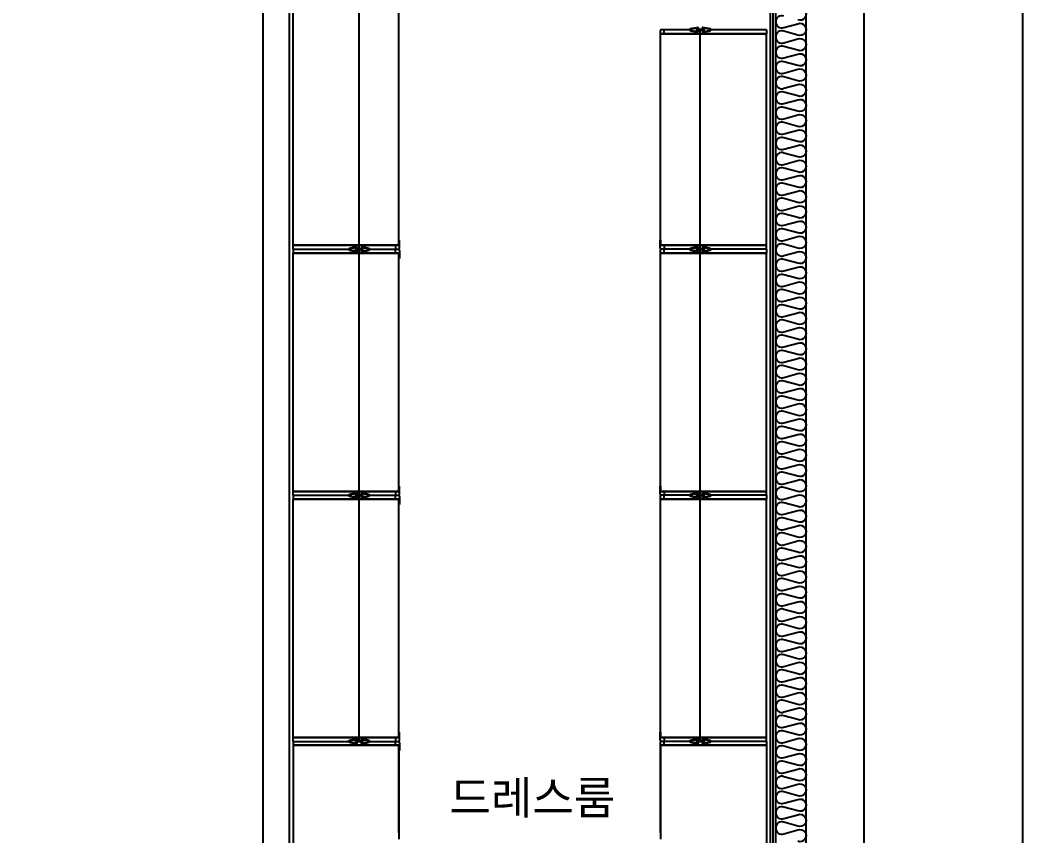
# Model space of a CAD drawing. Header units: millimetres. Extents: x -33000 to 294000, y 0 to 42408.
# Drawn here: x 242784 to 246576, y 13112 to 16196 of the extents above; entities that cross this region are included whole.
import ezdxf
from ezdxf.enums import TextEntityAlignment as Align

# ---------------------------------------------------------------- set-up
doc = ezdxf.new("R2010")
doc.units = ezdxf.units.MM
doc.header["$LTSCALE"] = 50
doc.layers.add('arch', color=8, linetype='Continuous')
doc.layers.add('실명', color=9, linetype='Continuous')
doc.styles.add('FORTELINE', font='malgun.ttf')

msp = doc.modelspace()

# ---------------------------------------------------------------- linework, layer by layer
at = {"layer": 'arch', "ltscale": 25}
for p, q in [((245976.2, 12254.6), (245976.2, 21124.6)), ((245756.2, 12474.6), (245756.2, 20904.6)), ((245641.2, 12589.6), (245641.2, 20789.6)), ((245621.2, 12609.6), (245621.2, 20769.6)), ((245631.2, 12599.6), (245631.2, 20779.6)), ((243701.2, 16404.6), (243701.2, 12609.6)), ((243801.2, 16404.6), (243801.2, 12609.6)), ((243816.2, 15344.6), (243816.2, 16244.6)), ((244066.2, 13468.9), (244066.2, 16260.4)), ((244216.2, 15344.6), (244216.2, 16244.6)), ((245219.2, 16159.6), (245208.2, 16159.6)), ((245219.2, 16144.6), (245219.2, 16159.6)), ((245356.2, 13468.9), (245356.2, 16160.4)), ((245606.2, 16159.6), (245606.2, 16144.6)), ((245204.2, 16155.6), (245204.2, 16124.9)), ((245204.2, 16124.9), (245206.2, 16124.6)), ((245206.2, 15344.6), (245206.2, 16144.6)), ((245206.2, 16144.6), (245606.2, 16144.6)), ((245206.2, 16124.6), (245206.2, 16144.6)), ((245206.2, 16144.6), (245219.2, 16144.6)), ((245606.2, 15344.6), (245606.2, 16144.6)), ((244218.2, 15364.3), (244216.2, 15364.6)), ((244216.2, 15364.6), (244216.2, 15344.6)), ((244218.2, 15333.6), (244218.2, 15364.3)), ((245204.2, 15364.3), (245206.2, 15364.6)), ((245204.2, 15333.6), (245204.2, 15364.3)), ((245206.2, 15364.6), (245206.2, 15344.6)), ((244216.2, 15344.6), (243816.2, 15344.6)), ((243816.2, 15329.6), (243816.2, 15344.6)), ((243816.2, 15329.6), (243816.2, 15314.6)), ((244216.2, 15344.6), (244203.2, 15344.6)), ((244203.2, 15344.6), (244203.2, 15329.6)), ((244203.2, 15329.6), (244214.2, 15329.6)), ((244203.2, 15314.6), (244203.2, 15329.6)), ((244218.2, 15325.6), (244218.2, 15294.9)), ((245204.2, 15325.6), (245204.2, 15294.9)), ((245206.2, 15344.6), (245606.2, 15344.6)), ((245206.2, 15344.6), (245219.2, 15344.6)), ((245219.2, 15329.6), (245208.2, 15329.6)), ((245219.2, 15344.6), (245219.2, 15329.6)), ((245219.2, 15314.6), (245219.2, 15329.6)), ((245606.2, 15329.6), (245606.2, 15344.6)), ((245606.2, 15329.6), (245606.2, 15314.6)), ((243816.2, 14414.6), (243816.2, 15314.6)), ((244216.2, 15314.6), (243816.2, 15314.6)), ((244216.2, 15314.6), (244203.2, 15314.6)), ((244216.2, 14414.6), (244216.2, 15314.6)), ((244216.2, 15294.6), (244216.2, 15314.6)), ((244218.2, 15294.9), (244216.2, 15294.6)), ((245204.2, 15294.9), (245206.2, 15294.6)), ((245206.2, 14414.6), (245206.2, 15314.6)), ((245206.2, 15314.6), (245606.2, 15314.6)), ((245206.2, 15294.6), (245206.2, 15314.6)), ((245206.2, 15314.6), (245219.2, 15314.6)), ((245606.2, 14414.6), (245606.2, 15314.6)), ((244216.2, 14414.6), (243816.2, 14414.6)), ((243816.2, 14399.6), (243816.2, 14414.6)), ((244216.2, 14414.6), (244203.2, 14414.6)), ((244203.2, 14414.6), (244203.2, 14399.6)), ((244218.2, 14434.3), (244216.2, 14434.6)), ((244216.2, 14434.6), (244216.2, 14414.6)), ((244218.2, 14403.6), (244218.2, 14434.3)), ((245204.2, 14434.3), (245206.2, 14434.6)), ((245204.2, 14403.6), (245204.2, 14434.3)), ((245206.2, 14434.6), (245206.2, 14414.6)), ((245206.2, 14414.6), (245606.2, 14414.6)), ((245206.2, 14414.6), (245219.2, 14414.6)), ((245219.2, 14414.6), (245219.2, 14399.6)), ((245606.2, 14399.6), (245606.2, 14414.6)), ((243816.2, 14399.6), (243816.2, 14384.6)), ((243816.2, 13484.6), (243816.2, 14384.6)), ((244216.2, 14384.6), (243816.2, 14384.6)), ((244203.2, 14399.6), (244214.2, 14399.6)), ((244203.2, 14384.6), (244203.2, 14399.6)), ((244216.2, 14384.6), (244203.2, 14384.6)), ((244216.2, 13484.6), (244216.2, 14384.6)), ((244216.2, 14364.6), (244216.2, 14384.6)), ((244218.2, 14395.6), (244218.2, 14364.9)), ((245204.2, 14395.6), (245204.2, 14364.9)), ((245206.2, 13484.6), (245206.2, 14384.6)), ((245206.2, 14384.6), (245606.2, 14384.6)), ((245206.2, 14364.6), (245206.2, 14384.6)), ((245206.2, 14384.6), (245219.2, 14384.6)), ((245219.2, 14399.6), (245208.2, 14399.6)), ((245219.2, 14384.6), (245219.2, 14399.6)), ((245606.2, 14399.6), (245606.2, 14384.6)), ((245606.2, 13484.6), (245606.2, 14384.6)), ((244218.2, 14364.9), (244216.2, 14364.6)), ((245204.2, 14364.9), (245206.2, 14364.6)), ((244218.2, 13504.3), (244216.2, 13504.6)), ((244216.2, 13504.6), (244216.2, 13484.6)), ((244218.2, 13473.6), (244218.2, 13504.3)), ((245204.2, 13504.3), (245206.2, 13504.6)), ((245204.2, 13473.6), (245204.2, 13504.3)), ((245206.2, 13504.6), (245206.2, 13484.6)), ((244216.2, 13484.6), (243816.2, 13484.6)), ((243816.2, 13469.6), (243816.2, 13484.6)), ((243816.2, 13469.6), (243816.2, 13454.6)), ((244216.2, 13484.6), (244203.2, 13484.6)), ((244203.2, 13484.6), (244203.2, 13469.6)), ((244203.2, 13469.6), (244214.2, 13469.6)), ((244203.2, 13454.6), (244203.2, 13469.6)), ((244218.2, 13465.6), (244218.2, 13434.9)), ((245204.2, 13465.6), (245204.2, 13434.9)), ((245206.2, 13484.6), (245606.2, 13484.6)), ((245206.2, 13484.6), (245219.2, 13484.6)), ((245219.2, 13469.6), (245208.2, 13469.6)), ((245219.2, 13484.6), (245219.2, 13469.6)), ((245219.2, 13454.6), (245219.2, 13469.6)), ((245606.2, 13469.6), (245606.2, 13484.6)), ((245606.2, 13469.6), (245606.2, 13454.6)), ((243816.2, 13454.6), (243816.2, 12619.6)), ((244216.2, 13454.6), (243816.2, 13454.6)), ((244216.2, 13454.6), (244203.2, 13454.6)), ((244216.2, 13124.6), (244216.2, 13454.6)), ((244216.2, 13454.6), (244216.2, 13099.6)), ((244218.2, 13434.9), (244216.2, 13434.6)), ((245204.2, 13434.9), (245206.2, 13434.6)), ((245206.2, 13454.6), (245606.2, 13454.6)), ((245206.2, 13124.6), (245206.2, 13454.6)), ((245206.2, 13454.6), (245219.2, 13454.6)), ((245206.2, 13454.6), (245206.2, 13099.6)), ((245606.2, 13454.6), (245606.2, 12619.6))]:
    msp.add_line(p, q, dxfattribs=at)
at = {"layer": 'arch'}
msp.add_lwpolyline([(215606.2, 9214.6), (246576.2, 9214.6), (246576.2, 25474.6), (215606.2, 25474.6)], close=True, dxfattribs=at)
at = {"layer": 'arch', "ltscale": 25}
for points in [[(245725, 16239.9, -1.449198), (245725, 16196.8)], [(245672.4, 16211.1, 0.524856), (245641.2, 16189.6, 0.524856), (245672.4, 16168.1), (245725, 16182.4, -1.449198), (245725, 16139.3), (245672.4, 16153.6, 0.524856), (245641.2, 16132.1, 0.524856), (245672.4, 16110.6), (245725, 16124.9, -1.449198), (245725, 16081.8), (245672.4, 16096.1, 0.524856), (245641.2, 16074.6, 0.524856), (245672.4, 16053.1), (245725, 16067.4, -1.449198), (245725, 16024.3), (245672.4, 16038.6, 0.524856), (245641.2, 16017.1, 0.524856), (245672.4, 15995.6), (245725, 16009.9, -1.449198), (245725, 15966.8), (245672.4, 15981.1, 0.524856), (245641.2, 15959.6, 0.524856), (245672.4, 15938.1), (245725, 15952.4, -1.449198), (245725, 15909.3), (245672.4, 15923.6, 0.524856), (245641.2, 15902.1, 0.524856), (245672.4, 15880.6), (245725, 15894.9, -1.449198), (245725, 15851.8), (245672.4, 15866.1, 0.524856), (245641.2, 15844.6, 0.524856), (245672.4, 15823.1), (245725, 15837.4, -1.449198), (245725, 15794.3), (245672.4, 15808.6, 0.524856), (245641.2, 15787.1, 0.524856), (245672.4, 15765.6), (245725, 15779.9, -1.449198), (245725, 15736.8), (245672.4, 15751.1, 0.524856), (245641.2, 15729.6, 0.524856), (245672.4, 15708.1), (245725, 15722.4, -1.449198), (245725, 15679.3), (245672.4, 15693.6, 0.524856), (245641.2, 15672.1, 0.524856), (245672.4, 15650.6), (245725, 15664.9, -1.449198), (245725, 15621.8), (245672.4, 15636.1, 0.524856), (245641.2, 15614.6, 0.524856), (245672.4, 15593.1), (245725, 15607.4, -1.449198), (245725, 15564.3), (245672.4, 15578.6, 0.524856), (245641.2, 15557.1, 0.524856), (245672.4, 15535.6), (245725, 15549.9, -1.449198), (245725, 15506.8), (245672.4, 15521.1, 0.524856), (245641.2, 15499.6, 0.524856), (245672.4, 15478.1), (245725, 15492.4, -1.449198), (245725, 15449.3), (245672.4, 15463.6, 0.524856), (245641.2, 15442.1, 0.524856), (245672.4, 15420.6), (245725, 15434.9, -1.449198), (245725, 15391.8), (245672.4, 15406.1, 0.524856), (245641.2, 15384.6, 0.524856), (245672.4, 15363.1), (245725, 15377.4, -1.449198), (245725, 15334.3), (245672.4, 15348.6, 0.524856), (245641.2, 15327.1, 0.524856), (245672.4, 15305.6), (245725, 15319.9, -1.449198), (245725, 15276.8), (245672.4, 15291.1, 0.524856), (245641.2, 15269.6, 0.524856), (245672.4, 15248.1), (245725, 15262.4, -1.449198), (245725, 15219.3), (245672.4, 15233.6, 0.524856), (245641.2, 15212.1, 0.524856), (245672.4, 15190.6), (245725, 15204.9, -1.449198), (245725, 15161.8), (245672.4, 15176.1, 0.524856), (245641.2, 15154.6, 0.524856), (245672.4, 15133.1), (245725, 15147.4, -1.449198), (245725, 15104.3), (245672.4, 15118.6, 0.524856), (245641.2, 15097.1, 0.524856), (245672.4, 15075.6), (245725, 15089.9, -1.449198), (245725, 15046.8), (245672.4, 15061.1, 0.524856), (245641.2, 15039.6, 0.524856), (245672.4, 15018.1), (245725, 15032.4, -1.449198), (245725, 14989.3), (245672.4, 15003.6, 0.524856), (245641.2, 14982.1, 0.524856), (245672.4, 14960.6), (245725, 14974.9, -1.449198), (245725, 14931.8), (245672.4, 14946.1, 0.524856), (245641.2, 14924.6, 0.524856), (245672.4, 14903.1), (245725, 14917.4, -1.449198), (245725, 14874.3), (245672.4, 14888.6, 0.524856), (245641.2, 14867.1, 0.524856), (245672.4, 14845.6), (245725, 14859.9, -1.449198), (245725, 14816.8), (245672.4, 14831.1, 0.524856), (245641.2, 14809.6, 0.524856), (245672.4, 14788.1), (245725, 14802.4, -1.449198), (245725, 14759.3), (245672.4, 14773.6, 0.524856), (245641.2, 14752.1, 0.524856), (245672.4, 14730.6), (245725, 14744.9, -1.449198), (245725, 14701.8), (245672.4, 14716.1, 0.524856), (245641.2, 14694.6, 0.524856), (245672.4, 14673.1), (245725, 14687.4, -1.449198), (245725, 14644.3), (245672.4, 14658.6, 0.524856), (245641.2, 14637.1, 0.524856), (245672.4, 14615.6), (245725, 14629.9, -1.449198), (245725, 14586.8), (245672.4, 14601.1, 0.524856), (245641.2, 14579.6, 0.524856), (245672.4, 14558.1), (245725, 14572.4, -1.449198), (245725, 14529.3), (245672.4, 14543.6, 0.524856), (245641.2, 14522.1, 0.524856), (245672.4, 14500.6), (245725, 14514.9, -1.449198), (245725, 14471.8), (245672.4, 14486.1, 0.524856), (245641.2, 14464.6, 0.524856), (245672.4, 14443.1), (245725, 14457.4, -1.449198), (245725, 14414.3), (245672.4, 14428.6, 0.524856), (245641.2, 14407.1, 0.524856), (245672.4, 14385.6), (245725, 14399.9, -1.449198), (245725, 14356.8), (245672.4, 14371.1, 0.524856), (245641.2, 14349.6, 0.524856), (245672.4, 14328.1), (245725, 14342.4, -1.449198), (245725, 14299.3), (245672.4, 14313.6, 0.524856), (245641.2, 14292.1, 0.524856), (245672.4, 14270.6), (245725, 14284.9, -1.449198), (245725, 14241.8), (245672.4, 14256.1, 0.524856), (245641.2, 14234.6, 0.524856), (245672.4, 14213.1), (245725, 14227.4, -1.449198), (245725, 14184.3), (245672.4, 14198.6, 0.524856), (245641.2, 14177.1, 0.524856), (245672.4, 14155.6), (245725, 14169.9, -1.449198), (245725, 14126.8), (245672.4, 14141.1, 0.524856), (245641.2, 14119.6, 0.524856), (245672.4, 14098.1), (245725, 14112.4, -1.449198), (245725, 14069.3), (245672.4, 14083.6, 0.524856), (245641.2, 14062.1, 0.524856), (245672.4, 14040.6), (245725, 14054.9, -1.449198), (245725, 14011.8), (245672.4, 14026.1, 0.524856), (245641.2, 14004.6, 0.524856), (245672.4, 13983.1), (245725, 13997.4, -1.449198), (245725, 13954.3), (245672.4, 13968.6, 0.524856), (245641.2, 13947.1, 0.524856), (245672.4, 13925.6), (245725, 13939.9, -1.449198), (245725, 13896.8), (245672.4, 13911.1, 0.524856), (245641.2, 13889.6, 0.524856), (245672.4, 13868.1), (245725, 13882.4, -1.449198), (245725, 13839.3), (245672.4, 13853.6, 0.524856), (245641.2, 13832.1, 0.524856), (245672.4, 13810.6), (245725, 13824.9, -1.449198), (245725, 13781.8), (245672.4, 13796.1, 0.524856), (245641.2, 13774.6, 0.524856), (245672.4, 13753.1), (245725, 13767.4, -1.449198), (245725, 13724.3), (245672.4, 13738.6, 0.524856), (245641.2, 13717.1, 0.524856), (245672.4, 13695.6), (245725, 13709.9, -1.449198), (245725, 13666.8), (245672.4, 13681.1, 0.524856), (245641.2, 13659.6, 0.524856), (245672.4, 13638.1), (245725, 13652.4, -1.449198), (245725, 13609.3), (245672.4, 13623.6, 0.524856), (245641.2, 13602.1, 0.524856), (245672.4, 13580.6), (245725, 13594.9, -1.449198), (245725, 13551.8), (245672.4, 13566.1, 0.524856), (245641.2, 13544.6, 0.524856), (245672.4, 13523.1), (245725, 13537.4, -1.449198), (245725, 13494.3), (245672.4, 13508.6, 0.524856), (245641.2, 13487.1, 0.524856), (245672.4, 13465.6), (245725, 13479.9, -1.449198), (245725, 13436.8), (245672.4, 13451.1, 0.524856), (245641.2, 13429.6, 0.524856), (245672.4, 13408.1), (245725, 13422.4, -1.449198), (245725, 13379.3), (245672.4, 13393.6, 0.524856), (245641.2, 13372.1, 0.524856), (245672.4, 13350.6), (245725, 13364.9, -1.449198), (245725, 13321.8), (245672.4, 13336.1, 0.524856), (245641.2, 13314.6, 0.524856), (245672.4, 13293.1), (245725, 13307.4, -1.449198), (245725, 13264.3), (245672.4, 13278.6, 0.524856), (245641.2, 13257.1, 0.524856), (245672.4, 13235.6), (245725, 13249.9, -1.449198), (245725, 13206.8), (245672.4, 13221.1, 0.524856), (245641.2, 13199.6, 0.524856), (245672.4, 13178.1), (245725, 13192.4, -1.449198), (245725, 13149.3), (245672.4, 13163.6, 0.524856), (245641.2, 13142.1, 0.524856), (245672.4, 13120.6), (245725, 13134.9, -1.449198), (245725, 13091.8)]]:
    msp.add_lwpolyline(points, format="xyb", dxfattribs=at)
at = {"layer": 'arch', "ltscale": 25, "elevation": 0}
for points in [[(245316.2, 16159.6), (245208.2, 16159.6)], [(245606.2, 16159.6), (245396.2, 16159.6)], [(245606.2, 16144.6), (245206.2, 16144.6)], [(245211.2, 16144.6), (245606.2, 16144.6)], [(244211.2, 15344.6), (243816.2, 15344.6)], [(243816.2, 15344.6), (244216.2, 15344.6)], [(243816.2, 15329.6), (244026.2, 15329.6)], [(244106.2, 15329.6), (244214.2, 15329.6)], [(245606.2, 15344.6), (245206.2, 15344.6)], [(245316.2, 15329.6), (245208.2, 15329.6)], [(245211.2, 15344.6), (245606.2, 15344.6)], [(245606.2, 15329.6), (245396.2, 15329.6)], [(244211.2, 15314.6), (243816.2, 15314.6)], [(243816.2, 15314.6), (244216.2, 15314.6)], [(245606.2, 15314.6), (245206.2, 15314.6)], [(245211.2, 15314.6), (245606.2, 15314.6)], [(244211.2, 14414.6), (243816.2, 14414.6)], [(243816.2, 14414.6), (244216.2, 14414.6)], [(245606.2, 14414.6), (245206.2, 14414.6)], [(245211.2, 14414.6), (245606.2, 14414.6)], [(243816.2, 14399.6), (244026.2, 14399.6)], [(244211.2, 14384.6), (243816.2, 14384.6)], [(243816.2, 14384.6), (244216.2, 14384.6)], [(244106.2, 14399.6), (244214.2, 14399.6)], [(245606.2, 14384.6), (245206.2, 14384.6)], [(245316.2, 14399.6), (245208.2, 14399.6)], [(245211.2, 14384.6), (245606.2, 14384.6)], [(245606.2, 14399.6), (245396.2, 14399.6)], [(244211.2, 13484.6), (243816.2, 13484.6)], [(243816.2, 13484.6), (244216.2, 13484.6)], [(243816.2, 13469.6), (244026.2, 13469.6)], [(244106.2, 13469.6), (244214.2, 13469.6)], [(245606.2, 13484.6), (245206.2, 13484.6)], [(245316.2, 13469.6), (245208.2, 13469.6)], [(245211.2, 13484.6), (245606.2, 13484.6)], [(245606.2, 13469.6), (245396.2, 13469.6)], [(244211.2, 13454.6), (243816.2, 13454.6)], [(243816.2, 13454.6), (244216.2, 13454.6)], [(245606.2, 13454.6), (245206.2, 13454.6)], [(245211.2, 13454.6), (245606.2, 13454.6)]]:
    msp.add_lwpolyline(points, dxfattribs=at)
for points in [[(245394.2, 16156.8, -0.073891), (245365.2, 16151.6, -0.422671), (245364.7, 16152.1), (245364.7, 16152.9, -0.414214), (245365.2, 16153.4), (245368.2, 16153.4), (245368.2, 16158.9), (245344.2, 16158.9), (245344.2, 16153.4), (245347.2, 16153.4, -0.414214), (245347.7, 16152.9), (245347.7, 16152.1, -0.422671), (245347.2, 16151.6, -0.073891), (245318.3, 16156.8, -0.719192), (245318.3, 16162.4, -0.073891), (245347.2, 16167.6, -0.422671), (245347.7, 16167.1), (245347.7, 16166.3, -0.414214), (245347.2, 16165.8), (245344.2, 16165.8), (245344.2, 16160.4), (245368.2, 16160.4), (245368.2, 16165.8), (245365.2, 16165.8, -0.414214), (245364.7, 16166.3), (245364.7, 16167.1, -0.422671), (245365.2, 16167.6, -0.073891), (245394.2, 16162.4, -0.719192)], [(245394.2, 16162.4, 0.073891), (245365.2, 16167.6, 0.422671), (245364.7, 16167.1), (245364.7, 16166.3, 0.414214), (245365.2, 16165.8), (245368.2, 16165.8), (245368.2, 16160.4), (245344.2, 16160.4), (245344.2, 16165.8), (245347.2, 16165.8, 0.414214), (245347.7, 16166.3), (245347.7, 16167.1, 0.422671), (245347.2, 16167.6, 0.073891), (245318.3, 16162.4, 0.719192), (245318.3, 16156.8, 0.073891), (245347.2, 16151.6, 0.422671), (245347.7, 16152.1), (245347.7, 16152.9, 0.414214), (245347.2, 16153.4), (245344.2, 16153.4), (245344.2, 16158.9), (245368.2, 16158.9), (245368.2, 16153.4), (245365.2, 16153.4, 0.414214), (245364.7, 16152.9), (245364.7, 16152.1, 0.422671), (245365.2, 16151.6, 0.073891), (245394.2, 16156.8, 0.719192)], [(245343.2, 16152.8, -0.063692), (245318.6, 16157.7, -0.719192), (245318.6, 16161.5, -0.063692), (245343.2, 16166.4)], [(245343.2, 16166.4, 0.063692), (245318.6, 16161.5, 0.719192), (245318.6, 16157.7, 0.063692), (245343.2, 16152.8)], [(245369.2, 16152.8, 0.063692), (245393.9, 16157.7, 0.719192), (245393.9, 16161.5, 0.063692), (245369.2, 16166.4)], [(245369.2, 16166.4, -0.063692), (245393.9, 16161.5, -0.719192), (245393.9, 16157.7, -0.063692), (245369.2, 16152.8)], [(244028.3, 15332.4, -0.073891), (244057.2, 15337.6, -0.422671), (244057.7, 15337.1), (244057.7, 15336.3, -0.414214), (244057.2, 15335.8), (244054.2, 15335.8), (244054.2, 15330.4), (244078.2, 15330.4), (244078.2, 15335.8), (244075.2, 15335.8, -0.414214), (244074.7, 15336.3), (244074.7, 15337.1, -0.422671), (244075.2, 15337.6, -0.073891), (244104.2, 15332.4, -0.719192), (244104.2, 15326.8, -0.073891), (244075.2, 15321.6, -0.422671), (244074.7, 15322.1), (244074.7, 15322.9, -0.414214), (244075.2, 15323.4), (244078.2, 15323.4), (244078.2, 15328.9), (244054.2, 15328.9), (244054.2, 15323.4), (244057.2, 15323.4, -0.414214), (244057.7, 15322.9), (244057.7, 15322.1, -0.422671), (244057.2, 15321.6, -0.073891), (244028.3, 15326.8, -0.719192)], [(244028.3, 15326.8, 0.073891), (244057.2, 15321.6, 0.422671), (244057.7, 15322.1), (244057.7, 15322.9, 0.414214), (244057.2, 15323.4), (244054.2, 15323.4), (244054.2, 15328.9), (244078.2, 15328.9), (244078.2, 15323.4), (244075.2, 15323.4, 0.414214), (244074.7, 15322.9), (244074.7, 15322.1, 0.422671), (244075.2, 15321.6, 0.073891), (244104.2, 15326.8, 0.719192), (244104.2, 15332.4, 0.073891), (244075.2, 15337.6, 0.422671), (244074.7, 15337.1), (244074.7, 15336.3, 0.414214), (244075.2, 15335.8), (244078.2, 15335.8), (244078.2, 15330.4), (244054.2, 15330.4), (244054.2, 15335.8), (244057.2, 15335.8, 0.414214), (244057.7, 15336.3), (244057.7, 15337.1, 0.422671), (244057.2, 15337.6, 0.073891), (244028.3, 15332.4, 0.719192)], [(244053.2, 15336.4, 0.063692), (244028.6, 15331.5, 0.719192), (244028.6, 15327.7, 0.063692), (244053.2, 15322.8)], [(244053.2, 15322.8, -0.063692), (244028.6, 15327.7, -0.719192), (244028.6, 15331.5, -0.063692), (244053.2, 15336.4)], [(244079.2, 15336.4, -0.063692), (244103.9, 15331.5, -0.719192), (244103.9, 15327.7, -0.063692), (244079.2, 15322.8)], [(244079.2, 15322.8, 0.063692), (244103.9, 15327.7, 0.719192), (244103.9, 15331.5, 0.063692), (244079.2, 15336.4)], [(245394.2, 15332.4, 0.073891), (245365.2, 15337.6, 0.422671), (245364.7, 15337.1), (245364.7, 15336.3, 0.414214), (245365.2, 15335.8), (245368.2, 15335.8), (245368.2, 15330.4), (245344.2, 15330.4), (245344.2, 15335.8), (245347.2, 15335.8, 0.414214), (245347.7, 15336.3), (245347.7, 15337.1, 0.422671), (245347.2, 15337.6, 0.073891), (245318.3, 15332.4, 0.719192), (245318.3, 15326.8, 0.073891), (245347.2, 15321.6, 0.422671), (245347.7, 15322.1), (245347.7, 15322.9, 0.414214), (245347.2, 15323.4), (245344.2, 15323.4), (245344.2, 15328.9), (245368.2, 15328.9), (245368.2, 15323.4), (245365.2, 15323.4, 0.414214), (245364.7, 15322.9), (245364.7, 15322.1, 0.422671), (245365.2, 15321.6, 0.073891), (245394.2, 15326.8, 0.719192)], [(245394.2, 15326.8, -0.073891), (245365.2, 15321.6, -0.422671), (245364.7, 15322.1), (245364.7, 15322.9, -0.414214), (245365.2, 15323.4), (245368.2, 15323.4), (245368.2, 15328.9), (245344.2, 15328.9), (245344.2, 15323.4), (245347.2, 15323.4, -0.414214), (245347.7, 15322.9), (245347.7, 15322.1, -0.422671), (245347.2, 15321.6, -0.073891), (245318.3, 15326.8, -0.719192), (245318.3, 15332.4, -0.073891), (245347.2, 15337.6, -0.422671), (245347.7, 15337.1), (245347.7, 15336.3, -0.414214), (245347.2, 15335.8), (245344.2, 15335.8), (245344.2, 15330.4), (245368.2, 15330.4), (245368.2, 15335.8), (245365.2, 15335.8, -0.414214), (245364.7, 15336.3), (245364.7, 15337.1, -0.422671), (245365.2, 15337.6, -0.073891), (245394.2, 15332.4, -0.719192)], [(245343.2, 15336.4, 0.063692), (245318.6, 15331.5, 0.719192), (245318.6, 15327.7, 0.063692), (245343.2, 15322.8)], [(245343.2, 15322.8, -0.063692), (245318.6, 15327.7, -0.719192), (245318.6, 15331.5, -0.063692), (245343.2, 15336.4)], [(245369.2, 15336.4, -0.063692), (245393.9, 15331.5, -0.719192), (245393.9, 15327.7, -0.063692), (245369.2, 15322.8)], [(245369.2, 15322.8, 0.063692), (245393.9, 15327.7, 0.719192), (245393.9, 15331.5, 0.063692), (245369.2, 15336.4)], [(244028.3, 14402.4, -0.073891), (244057.2, 14407.6, -0.422671), (244057.7, 14407.1), (244057.7, 14406.3, -0.414214), (244057.2, 14405.8), (244054.2, 14405.8), (244054.2, 14400.4), (244078.2, 14400.4), (244078.2, 14405.8), (244075.2, 14405.8, -0.414214), (244074.7, 14406.3), (244074.7, 14407.1, -0.422671), (244075.2, 14407.6, -0.073891), (244104.2, 14402.4, -0.719192), (244104.2, 14396.8, -0.073891), (244075.2, 14391.6, -0.422671), (244074.7, 14392.1), (244074.7, 14392.9, -0.414214), (244075.2, 14393.4), (244078.2, 14393.4), (244078.2, 14398.9), (244054.2, 14398.9), (244054.2, 14393.4), (244057.2, 14393.4, -0.414214), (244057.7, 14392.9), (244057.7, 14392.1, -0.422671), (244057.2, 14391.6, -0.073891), (244028.3, 14396.8, -0.719192)], [(244028.3, 14396.8, 0.073891), (244057.2, 14391.6, 0.422671), (244057.7, 14392.1), (244057.7, 14392.9, 0.414214), (244057.2, 14393.4), (244054.2, 14393.4), (244054.2, 14398.9), (244078.2, 14398.9), (244078.2, 14393.4), (244075.2, 14393.4, 0.414214), (244074.7, 14392.9), (244074.7, 14392.1, 0.422671), (244075.2, 14391.6, 0.073891), (244104.2, 14396.8, 0.719192), (244104.2, 14402.4, 0.073891), (244075.2, 14407.6, 0.422671), (244074.7, 14407.1), (244074.7, 14406.3, 0.414214), (244075.2, 14405.8), (244078.2, 14405.8), (244078.2, 14400.4), (244054.2, 14400.4), (244054.2, 14405.8), (244057.2, 14405.8, 0.414214), (244057.7, 14406.3), (244057.7, 14407.1, 0.422671), (244057.2, 14407.6, 0.073891), (244028.3, 14402.4, 0.719192)], [(244053.2, 14406.4, 0.063692), (244028.6, 14401.5, 0.719192), (244028.6, 14397.7, 0.063692), (244053.2, 14392.8)], [(244053.2, 14392.8, -0.063692), (244028.6, 14397.7, -0.719192), (244028.6, 14401.5, -0.063692), (244053.2, 14406.4)], [(244079.2, 14406.4, -0.063692), (244103.9, 14401.5, -0.719192), (244103.9, 14397.7, -0.063692), (244079.2, 14392.8)], [(244079.2, 14392.8, 0.063692), (244103.9, 14397.7, 0.719192), (244103.9, 14401.5, 0.063692), (244079.2, 14406.4)], [(245394.2, 14402.4, 0.073891), (245365.2, 14407.6, 0.422671), (245364.7, 14407.1), (245364.7, 14406.3, 0.414214), (245365.2, 14405.8), (245368.2, 14405.8), (245368.2, 14400.4), (245344.2, 14400.4), (245344.2, 14405.8), (245347.2, 14405.8, 0.414214), (245347.7, 14406.3), (245347.7, 14407.1, 0.422671), (245347.2, 14407.6, 0.073891), (245318.3, 14402.4, 0.719192), (245318.3, 14396.8, 0.073891), (245347.2, 14391.6, 0.422671), (245347.7, 14392.1), (245347.7, 14392.9, 0.414214), (245347.2, 14393.4), (245344.2, 14393.4), (245344.2, 14398.9), (245368.2, 14398.9), (245368.2, 14393.4), (245365.2, 14393.4, 0.414214), (245364.7, 14392.9), (245364.7, 14392.1, 0.422671), (245365.2, 14391.6, 0.073891), (245394.2, 14396.8, 0.719192)], [(245394.2, 14396.8, -0.073891), (245365.2, 14391.6, -0.422671), (245364.7, 14392.1), (245364.7, 14392.9, -0.414214), (245365.2, 14393.4), (245368.2, 14393.4), (245368.2, 14398.9), (245344.2, 14398.9), (245344.2, 14393.4), (245347.2, 14393.4, -0.414214), (245347.7, 14392.9), (245347.7, 14392.1, -0.422671), (245347.2, 14391.6, -0.073891), (245318.3, 14396.8, -0.719192), (245318.3, 14402.4, -0.073891), (245347.2, 14407.6, -0.422671), (245347.7, 14407.1), (245347.7, 14406.3, -0.414214), (245347.2, 14405.8), (245344.2, 14405.8), (245344.2, 14400.4), (245368.2, 14400.4), (245368.2, 14405.8), (245365.2, 14405.8, -0.414214), (245364.7, 14406.3), (245364.7, 14407.1, -0.422671), (245365.2, 14407.6, -0.073891), (245394.2, 14402.4, -0.719192)], [(245343.2, 14406.4, 0.063692), (245318.6, 14401.5, 0.719192), (245318.6, 14397.7, 0.063692), (245343.2, 14392.8)], [(245343.2, 14392.8, -0.063692), (245318.6, 14397.7, -0.719192), (245318.6, 14401.5, -0.063692), (245343.2, 14406.4)], [(245369.2, 14406.4, -0.063692), (245393.9, 14401.5, -0.719192), (245393.9, 14397.7, -0.063692), (245369.2, 14392.8)], [(245369.2, 14392.8, 0.063692), (245393.9, 14397.7, 0.719192), (245393.9, 14401.5, 0.063692), (245369.2, 14406.4)], [(244028.3, 13472.4, -0.073891), (244057.2, 13477.6, -0.422671), (244057.7, 13477.1), (244057.7, 13476.3, -0.414214), (244057.2, 13475.8), (244054.2, 13475.8), (244054.2, 13470.4), (244078.2, 13470.4), (244078.2, 13475.8), (244075.2, 13475.8, -0.414214), (244074.7, 13476.3), (244074.7, 13477.1, -0.422671), (244075.2, 13477.6, -0.073891), (244104.2, 13472.4, -0.719192), (244104.2, 13466.8, -0.073891), (244075.2, 13461.6, -0.422671), (244074.7, 13462.1), (244074.7, 13462.9, -0.414214), (244075.2, 13463.4), (244078.2, 13463.4), (244078.2, 13468.9), (244054.2, 13468.9), (244054.2, 13463.4), (244057.2, 13463.4, -0.414214), (244057.7, 13462.9), (244057.7, 13462.1, -0.422671), (244057.2, 13461.6, -0.073891), (244028.3, 13466.8, -0.719192)], [(244028.3, 13466.8, 0.073891), (244057.2, 13461.6, 0.422671), (244057.7, 13462.1), (244057.7, 13462.9, 0.414214), (244057.2, 13463.4), (244054.2, 13463.4), (244054.2, 13468.9), (244078.2, 13468.9), (244078.2, 13463.4), (244075.2, 13463.4, 0.414214), (244074.7, 13462.9), (244074.7, 13462.1, 0.422671), (244075.2, 13461.6, 0.073891), (244104.2, 13466.8, 0.719192), (244104.2, 13472.4, 0.073891), (244075.2, 13477.6, 0.422671), (244074.7, 13477.1), (244074.7, 13476.3, 0.414214), (244075.2, 13475.8), (244078.2, 13475.8), (244078.2, 13470.4), (244054.2, 13470.4), (244054.2, 13475.8), (244057.2, 13475.8, 0.414214), (244057.7, 13476.3), (244057.7, 13477.1, 0.422671), (244057.2, 13477.6, 0.073891), (244028.3, 13472.4, 0.719192)], [(244053.2, 13476.4, 0.063692), (244028.6, 13471.5, 0.719192), (244028.6, 13467.7, 0.063692), (244053.2, 13462.8)], [(244053.2, 13462.8, -0.063692), (244028.6, 13467.7, -0.719192), (244028.6, 13471.5, -0.063692), (244053.2, 13476.4)], [(244079.2, 13476.4, -0.063692), (244103.9, 13471.5, -0.719192), (244103.9, 13467.7, -0.063692), (244079.2, 13462.8)], [(244079.2, 13462.8, 0.063692), (244103.9, 13467.7, 0.719192), (244103.9, 13471.5, 0.063692), (244079.2, 13476.4)], [(245394.2, 13472.4, 0.073891), (245365.2, 13477.6, 0.422671), (245364.7, 13477.1), (245364.7, 13476.3, 0.414214), (245365.2, 13475.8), (245368.2, 13475.8), (245368.2, 13470.4), (245344.2, 13470.4), (245344.2, 13475.8), (245347.2, 13475.8, 0.414214), (245347.7, 13476.3), (245347.7, 13477.1, 0.422671), (245347.2, 13477.6, 0.073891), (245318.3, 13472.4, 0.719192), (245318.3, 13466.8, 0.073891), (245347.2, 13461.6, 0.422671), (245347.7, 13462.1), (245347.7, 13462.9, 0.414214), (245347.2, 13463.4), (245344.2, 13463.4), (245344.2, 13468.9), (245368.2, 13468.9), (245368.2, 13463.4), (245365.2, 13463.4, 0.414214), (245364.7, 13462.9), (245364.7, 13462.1, 0.422671), (245365.2, 13461.6, 0.073891), (245394.2, 13466.8, 0.719192)], [(245394.2, 13466.8, -0.073891), (245365.2, 13461.6, -0.422671), (245364.7, 13462.1), (245364.7, 13462.9, -0.414214), (245365.2, 13463.4), (245368.2, 13463.4), (245368.2, 13468.9), (245344.2, 13468.9), (245344.2, 13463.4), (245347.2, 13463.4, -0.414214), (245347.7, 13462.9), (245347.7, 13462.1, -0.422671), (245347.2, 13461.6, -0.073891), (245318.3, 13466.8, -0.719192), (245318.3, 13472.4, -0.073891), (245347.2, 13477.6, -0.422671), (245347.7, 13477.1), (245347.7, 13476.3, -0.414214), (245347.2, 13475.8), (245344.2, 13475.8), (245344.2, 13470.4), (245368.2, 13470.4), (245368.2, 13475.8), (245365.2, 13475.8, -0.414214), (245364.7, 13476.3), (245364.7, 13477.1, -0.422671), (245365.2, 13477.6, -0.073891), (245394.2, 13472.4, -0.719192)], [(245343.2, 13476.4, 0.063692), (245318.6, 13471.5, 0.719192), (245318.6, 13467.7, 0.063692), (245343.2, 13462.8)], [(245343.2, 13462.8, -0.063692), (245318.6, 13467.7, -0.719192), (245318.6, 13471.5, -0.063692), (245343.2, 13476.4)], [(245369.2, 13476.4, -0.063692), (245393.9, 13471.5, -0.719192), (245393.9, 13467.7, -0.063692), (245369.2, 13462.8)], [(245369.2, 13462.8, 0.063692), (245393.9, 13467.7, 0.719192), (245393.9, 13471.5, 0.063692), (245369.2, 13476.4)]]:
    msp.add_lwpolyline(points, format="xyb", close=True, dxfattribs=at)
at = {"layer": 'arch', "ltscale": 25}
for centre, start, end in [((245208.2, 16155.6), 90, 180), ((244214.2, 15333.6), 270, 0), ((244214.2, 15325.6), 0, 90), ((245208.2, 15333.6), 180, 270), ((245208.2, 15325.6), 90, 180), ((244214.2, 14403.6), 270, 0), ((244214.2, 14395.6), 0, 90), ((245208.2, 14403.6), 180, 270), ((245208.2, 14395.6), 90, 180), ((244214.2, 13473.6), 270, 0), ((244214.2, 13465.6), 0, 90), ((245208.2, 13473.6), 180, 270), ((245208.2, 13465.6), 90, 180)]:
    msp.add_arc(centre, 4, start, end, dxfattribs=at)

# ---------------------------------------------------------------- texts
at = {"layer": '실명', "ltscale": 25, "style": 'FORTELINE'}
msp.add_text('드레스룸', height=125, dxfattribs=at).set_placement((244721.1, 13256.6, 0), align=Align.MIDDLE_CENTER)

doc.saveas('drawing.dxf')
